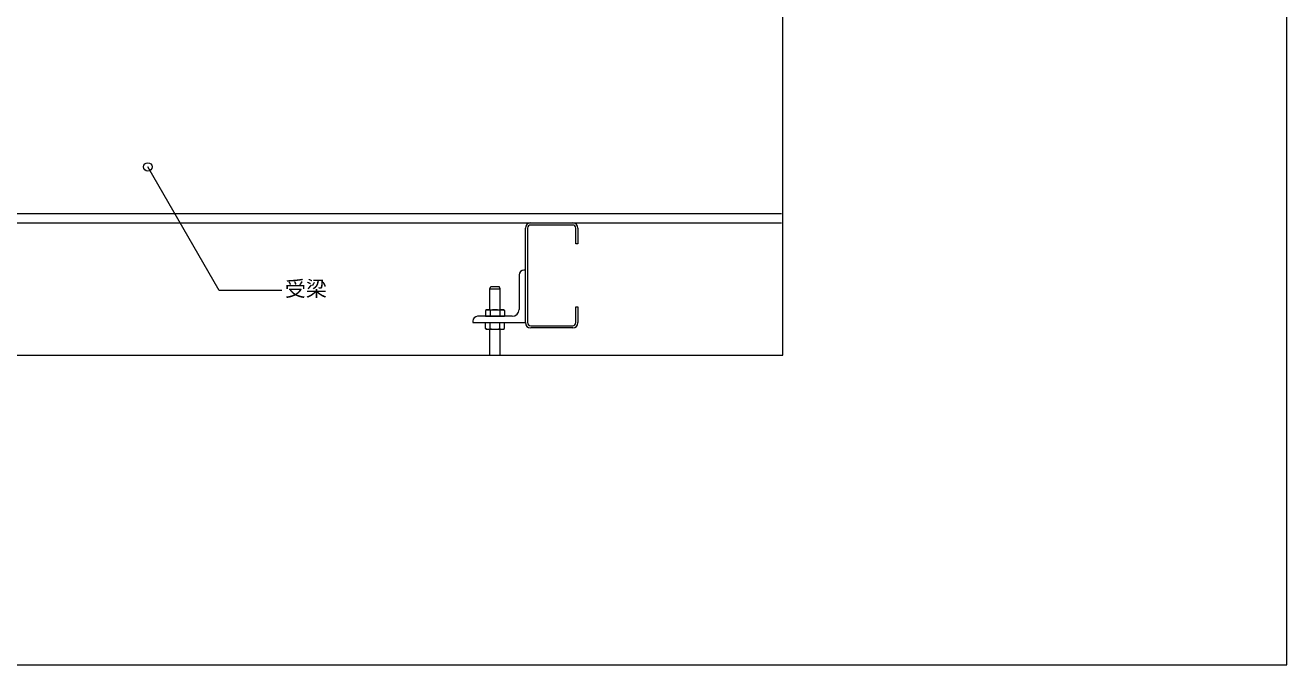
# Model space of a CAD drawing. Units: millimetres, scale not verified. Extents: x -1380 to 1380, y -955 to 955.
# Drawn here: x 179 to 1380, y -955 to -346 of the extents above; entities that cross this region are included whole.
import ezdxf
from ezdxf.enums import TextEntityAlignment as Align

# ---------------------------------------------------------------- set-up
doc = ezdxf.new("R2010")
doc.units = ezdxf.units.MM
doc.header["$LTSCALE"] = 3
for name, color, linetype, lineweight in [('0-0_0', 7, 'Continuous', 9), ('0-4_MOJI', 7, 'Continuous', 18), ('0-7_KANAMONO_SCREW', 4, 'Continuous', 18), ('0-9_KANAMONO', 5, 'Continuous', 18), ('0-A_TEKKOTU', 7, 'Continuous', 18), ('0-B_doubuti', 5, 'Continuous', 18), ('0-F_WAKU', 7, 'Continuous', 18)]:
    doc.layers.add(name, color=color, linetype=linetype, lineweight=lineweight)
doc.styles.add('ＭＳ ゴシック', font='')
doc.styles.get('ＭＳ ゴシック').set_extended_font_data('MS Gothic')

msp = doc.modelspace()

# ---------------------------------------------------------------- linework, layer by layer
at = {"layer": '0-0_0', "lineweight": 18}
msp.add_lwpolyline([(-900.074, -659.998), (899.926, -659.998), (899.926, 540.002), (-900.074, 540.002)], close=True, dxfattribs=at)
at = {"layer": '0-4_MOJI'}
msp.add_lwpolyline([(422.866, -598.434), (363.317, -598.434), (295.331, -480.678)], dxfattribs=at)
msp.add_circle((295.331, -480.678), 4, dxfattribs=at)
at = {"layer": '0-7_KANAMONO_SCREW'}
for p, q in [((620.926, -596.748), (621.846, -594.648)), ((620.926, -616.748), (620.926, -596.748)), ((621.846, -594.648), (630.006, -594.648)), ((630.926, -616.748), (630.926, -596.748)), ((618.061, -616.748), (616.844, -617.45)), ((616.844, -617.45), (616.844, -622.998)), ((616.844, -622.998), (635.007, -622.998)), ((618.061, -616.748), (633.791, -616.748)), ((621.385, -617.45), (621.385, -622.998)), ((630.467, -617.45), (630.467, -622.998)), ((633.791, -616.748), (635.007, -617.45)), ((635.007, -617.45), (635.007, -622.998)), ((616.844, -634.545), (616.844, -628.998)), ((616.844, -628.998), (635.007, -628.998)), ((618.061, -635.248), (616.844, -634.545)), ((618.061, -635.248), (633.791, -635.248)), ((620.926, -659.998), (620.926, -635.248)), ((621.385, -634.545), (621.385, -628.998)), ((630.467, -634.545), (630.467, -628.998)), ((630.926, -659.998), (630.926, -635.248)), ((633.791, -635.248), (635.007, -634.545)), ((635.007, -634.545), (635.007, -628.998))]:
    msp.add_line(p, q, dxfattribs=at)
msp.add_lwpolyline([(620.926, -596.748), (630.926, -596.748), (630.006, -594.648)], dxfattribs=at)
for centre, radius, start, end in [((619.114, -620.768), 4.02, 55.61575, 124.38425), ((625.926, -631.775), 15.027, 72.41205, 107.58795), ((632.737, -620.768), 4.02, 55.61575, 124.38425), ((619.114, -631.227), 4.02, 235.61575, 304.38425), ((625.926, -620.22), 15.027, 252.41205, 287.58795), ((632.737, -631.227), 4.02, 235.61575, 304.38425)]:
    msp.add_arc(centre, radius, start, end, dxfattribs=at)
at = {"layer": '0-9_KANAMONO'}
for p, q in [((648.926, -583.498), (648.926, -616.498)), ((642.426, -622.998), (609.426, -622.998)), ((604.926, -627.498), (604.926, -628.998))]:
    msp.add_line(p, q, dxfattribs=at)
msp.add_lwpolyline([(604.926, -628.998), (654.926, -628.998), (654.926, -578.998), (653.426, -578.998)], dxfattribs=at)
for centre, radius, start, end in [((653.426, -583.498), 4.5, 90, 180), ((609.426, -627.498), 4.5, 90, 180), ((642.426, -616.498), 6.5, 270, 0)]:
    msp.add_arc(centre, radius, start, end, dxfattribs=at)
at = {"layer": '0-A_TEKKOTU'}
for p, q in [((-295.074, -524.998), (898.81, -524.998)), ((-295.074, -533.998), (898.81, -533.998))]:
    msp.add_line(p, q, dxfattribs=at)
at = {"layer": '0-B_doubuti'}
for p, q in [((654.926, -628.998), (654.926, -538.998)), ((656.926, -538.998), (656.926, -628.998)), ((659.926, -533.998), (699.926, -533.998)), ((699.926, -535.998), (659.926, -535.998)), ((704.926, -613.998), (704.926, -628.998)), ((659.926, -631.998), (699.926, -631.998)), ((699.926, -633.998), (659.926, -633.998))]:
    msp.add_line(p, q, dxfattribs=at)
for points in [[(704.926, -538.998), (704.926, -553.998), (702.926, -553.998), (702.926, -538.998)], [(702.926, -628.998), (702.926, -613.998), (704.926, -613.998)]]:
    msp.add_lwpolyline(points, dxfattribs=at)
for centre, radius, start, end in [((659.926, -538.998), 5, 90, 180), ((659.926, -538.998), 3, 90, 180), ((699.926, -538.998), 5, 0, 90), ((699.926, -538.998), 3, 0, 90), ((659.926, -628.998), 5, 180, 270), ((659.926, -628.998), 3, 180, 270), ((699.926, -628.998), 5, 270, 0), ((699.926, -628.998), 3, 270, 0)]:
    msp.add_arc(centre, radius, start, end, dxfattribs=at)
at = {"layer": '0-F_WAKU'}
msp.add_lwpolyline([(-1380.074, -954.998), (1379.926, -954.998), (1379.926, 955.002), (-1380.074, 955.002)], close=True, dxfattribs=at)

# ---------------------------------------------------------------- texts
at = {"layer": '0-4_MOJI', "style": 'ＭＳ ゴシック'}
msp.add_text('受梁', height=14.66, dxfattribs=at).set_placement((425.866, -608.434), align=Align.BOTTOM_LEFT)

doc.saveas('drawing.dxf')
